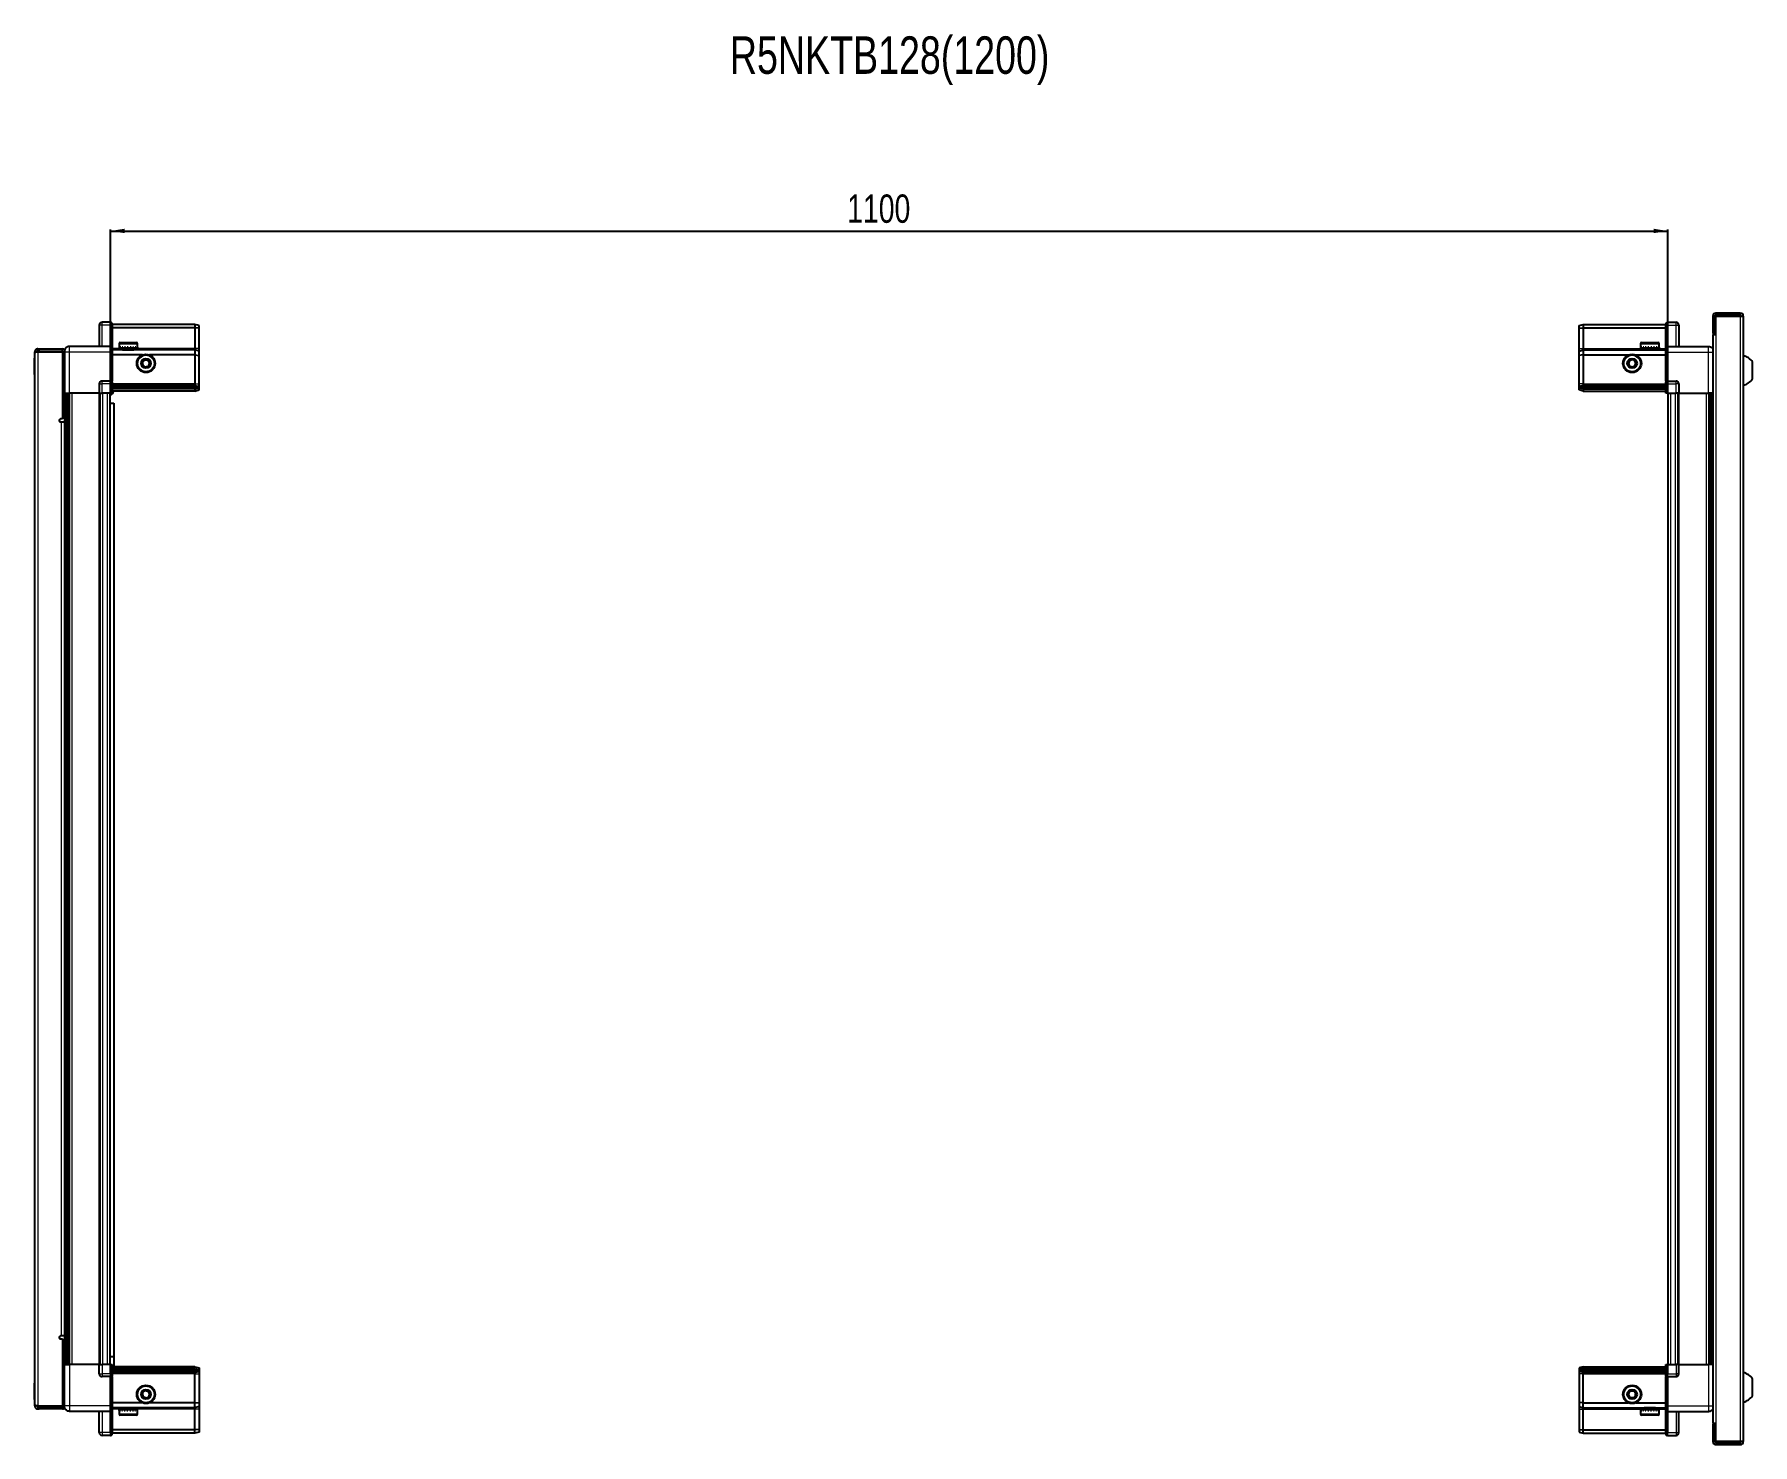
# Model space of a CAD drawing. Header units: millimetres. Extents: x 1319 to 5460, y -638 to 1773.
# Drawn here: x 2843 to 4057, y 777 to 1773 of the extents above; entities that cross this region are included whole.
import ezdxf

# ---------------------------------------------------------------- set-up
doc = ezdxf.new("R2010")
doc.units = ezdxf.units.MM
doc.layers.add('FORMAT', color=7, linetype='Continuous')
doc.styles.add('SLDTEXTSTYLE0', font='TXT', dxfattribs={"width": 0.75})
doc.dimstyles.new('SLDDIMSTYLE0', dxfattribs={"dimtxt": 20, "dimasz": 10, "dimexe": 0, "dimexo": 0.0625, "dimgap": 5, "dimtad": 2, "dimdec": 1, "dimrnd": 1e-09, "dimzin": 12, "dimdsep": 46, "dimtxsty": 'SLDTEXTSTYLE0', "dimsah": 1, "dimcen": 0.09, "dimadec": 0, "dimazin": 3, "dimtfac": 1, "dimtofl": 0, "dimtmove": 0, "dimatfit": 3, "dimfxl": 0, "dimfrac": 2, "dimtolj": 1, "dimtzin": 12, "dimarcsym": 0})

# ---------------------------------------------------------------- blocks, each defined once
blk = doc.blocks.new('_D_5')
at = {"layer": 'FORMAT'}
for p, q in [((2897, 1519.3), (2897, 1634.8)), ((2897, 1633.8), (3997, 1633.8)), ((3997, 1519.3), (3997, 1634.8))]:
    blk.add_line(p, q, dxfattribs=at)
for points in [[(2897, 1633.8), (2907, 1632.3), (2907, 1635.4)], [(3997, 1633.8), (3987, 1635.4), (3987, 1632.3)]]:
    blk.add_solid(points, dxfattribs=at)
at = {"layer": 'FORMAT', "insert": (3417.4, 1659.6), "char_height": 20, "attachment_point": 1, "style": 'SLDTEXTSTYLE0'}
blk.add_mtext('1100', dxfattribs=at)

msp = doc.modelspace()

# ---------------------------------------------------------------- linework, layer by layer
at = {"color": 7, "linetype": 'Continuous', "lineweight": 25}
for p, q in [((2889.13, 1567.32), (2889.13, 1552.32)), ((2897.13, 1569.32), (2891.13, 1569.32)), ((2897.13, 1569.32), (2897.46, 1569.32)), ((2897.13, 1569.32), (2897.13, 1567.32)), ((2897.13, 1552.52), (2897.13, 1567.32)), ((2897.13, 1552.52), (2897.13, 1567.32)), ((2898.33, 1568.82), (2897.46, 1569.32)), ((2898.33, 1567.32), (2898.33, 1568.82)), ((2956.63, 1567.82), (2898.33, 1567.82)), ((2898.33, 1567.32), (2898.33, 1552.52)), ((2956.63, 1567.82), (2956.63, 1565.32)), ((2959.63, 1567.02), (2956.63, 1567.82)), ((2959.63, 1565.17), (2959.63, 1567.02)), ((3934.33, 1567.02), (3937.33, 1567.82)), ((3934.33, 1565.17), (3934.33, 1567.02)), ((3937.33, 1567.82), (3937.33, 1565.32)), ((3937.33, 1567.82), (3995.63, 1567.82)), ((3996.49, 1569.32), (3995.63, 1568.82)), ((3996.49, 1569.32), (3995.63, 1568.82)), ((3995.63, 1568.82), (3995.63, 1567.32)), ((3995.63, 1552.52), (3995.63, 1567.32)), ((3996.83, 1569.32), (3996.49, 1569.32)), ((3996.83, 1569.32), (3996.49, 1569.32)), ((3996.83, 1567.32), (3996.83, 1569.32)), ((3996.83, 1569.32), (3996.83, 1569.32)), ((3996.83, 1569.32), (4002.83, 1569.32)), ((3996.83, 1567.32), (3996.83, 1552.52)), ((4004.83, 1567.32), (4004.83, 1552.32)), ((4028.83, 1573.72), (4028.83, 1561.32)), ((4030.33, 1573.72), (4030.33, 1561.32)), ((4030.83, 1560.82), (4030.83, 1573.72)), ((4030.83, 1573.72), (4048.23, 1573.72)), ((4048.23, 1575.82), (4030.93, 1575.82)), ((4048.23, 1574.32), (4030.93, 1574.32)), ((4048.23, 1574.32), (4048.23, 1575.82)), ((4048.23, 1573.72), (4050.33, 1573.72)), ((4050.33, 1573.72), (4050.33, 778.92)), ((2956.63, 1565.32), (2898.33, 1565.32)), ((2903.13, 1554.22), (2903.13, 1551.82)), ((2903.93, 1555.02), (2911.09, 1555.02)), ((2911.09, 1555.02), (2915.33, 1555.02)), ((2916.13, 1551.82), (2916.13, 1554.22)), ((2956.63, 1565.32), (2956.63, 1550.82)), ((2959.63, 1565.17), (2956.63, 1565.32)), ((2959.63, 1550.82), (2959.63, 1565.17)), ((3934.33, 1565.17), (3937.33, 1565.32)), ((3934.33, 1550.82), (3934.33, 1565.17)), ((3937.33, 1565.32), (3937.33, 1550.82)), ((3937.33, 1565.32), (3995.63, 1565.32)), ((3977.83, 1554.22), (3977.83, 1551.32)), ((3978.63, 1555.02), (3990.03, 1555.02)), ((3990.83, 1551.32), (3990.83, 1554.22)), ((4028.73, 1560.82), (4028.73, 791.82)), ((4028.73, 1560.82), (4030.83, 1560.82)), ((4028.83, 1561.32), (4030.33, 1561.32)), ((2843.63, 1543.96), (2843.33, 1543.96)), ((2843.33, 1532.39), (2843.33, 1543.96)), ((2845.13, 1548.47), (2843.63, 1548.47)), ((2843.63, 1547.97), (2843.63, 1548.47)), ((2843.63, 804.67), (2843.63, 1547.97)), ((2845.73, 1549.07), (2845.73, 1550.57)), ((2845.73, 1550.57), (2846.63, 1550.57)), ((2845.73, 1549.07), (2846.63, 1549.07)), ((2845.73, 1548.57), (2863.13, 1548.57)), ((2846.63, 1549.07), (2846.63, 1550.57)), ((2846.63, 1550.57), (2863.13, 1550.57)), ((2846.63, 1549.07), (2863.13, 1549.07)), ((2863.13, 1549.07), (2863.13, 1550.57)), ((2864.63, 1548.57), (2863.13, 1548.57)), ((2863.13, 1548.57), (2863.13, 1501.07)), ((2864.63, 1548.32), (2864.63, 1519.32)), ((2897.13, 1552.32), (2868.13, 1552.32)), ((2897.13, 1552.32), (2897.13, 1552.52)), ((2897.13, 1552.32), (2898.33, 1552.32)), ((2897.13, 1548.32), (2897.13, 1552.32)), ((2897.13, 1528.02), (2897.13, 1548.32)), ((2898.33, 1552.52), (2898.33, 1552.32)), ((2898.33, 1552.32), (2898.33, 1548.32)), ((2956.63, 1549.82), (2898.33, 1549.82)), ((2898.33, 1548.32), (2898.33, 1528.02)), ((2919.63, 1546.32), (2898.33, 1546.32)), ((2903.13, 1551.82), (2903.13, 1551.32)), ((2903.13, 1551.32), (2903.26, 1551.32)), ((2903.45, 1551.82), (2903.26, 1551.82)), ((2903.26, 1551.82), (2903.26, 1551.32)), ((2903.26, 1551.32), (2903.45, 1551.32)), ((2903.45, 1551.82), (2903.45, 1551.32)), ((2903.45, 1551.32), (2903.98, 1551.32)), ((2904.38, 1551.82), (2903.98, 1551.82)), ((2903.98, 1551.82), (2903.98, 1551.32)), ((2903.98, 1551.32), (2904.38, 1551.32)), ((2904.38, 1551.82), (2904.38, 1551.32)), ((2904.38, 1551.32), (2905.25, 1551.32)), ((2905.23, 1551.32), (2905.23, 1551.22)), ((2905.23, 1551.22), (2914.03, 1551.22)), ((2905.82, 1551.82), (2905.25, 1551.82)), ((2905.25, 1551.82), (2905.25, 1551.32)), ((2905.25, 1551.32), (2905.82, 1551.32)), ((2905.63, 1550.82), (2906.32, 1550.34)), ((2905.63, 1550.82), (2910.66, 1550.82)), ((2906.32, 1550.34), (2905.63, 1549.86)), ((2905.63, 1549.86), (2905.63, 1549.82)), ((2905.63, 1549.86), (2910.66, 1549.86)), ((2905.82, 1551.82), (2905.82, 1551.32)), ((2905.82, 1551.32), (2906.95, 1551.32)), ((2906.32, 1550.34), (2910.48, 1550.34)), ((2907.64, 1551.82), (2906.95, 1551.82)), ((2906.95, 1551.82), (2906.95, 1551.32)), ((2906.95, 1551.32), (2907.64, 1551.32)), ((2907.64, 1551.82), (2907.64, 1551.32)), ((2907.64, 1551.32), (2908.91, 1551.32)), ((2909.65, 1551.82), (2908.91, 1551.82)), ((2908.91, 1551.82), (2908.91, 1551.32)), ((2908.91, 1551.32), (2909.14, 1551.32)), ((2909.14, 1551.82), (2909.14, 1551.32)), ((2909.64, 1551.82), (2909.64, 1551.32)), ((2909.64, 1551.32), (2909.65, 1551.32)), ((2909.65, 1551.82), (2909.65, 1551.32)), ((2909.65, 1551.32), (2910.94, 1551.32)), ((2910.48, 1550.34), (2912.94, 1550.34)), ((2910.66, 1550.82), (2913.63, 1550.82)), ((2910.66, 1549.86), (2913.63, 1549.86)), ((2911.65, 1551.82), (2910.94, 1551.82)), ((2910.94, 1551.82), (2910.94, 1551.32)), ((2911, 1551.82), (2911, 1551.32)), ((2911, 1551.32), (2911.65, 1551.32)), ((2911.65, 1551.82), (2911.65, 1551.32)), ((2911.65, 1551.32), (2912.84, 1551.32)), ((2913.46, 1551.82), (2912.84, 1551.82)), ((2912.84, 1551.82), (2912.84, 1551.32)), ((2912.84, 1551.32), (2913.46, 1551.32)), ((2912.94, 1550.34), (2913.63, 1550.82)), ((2913.63, 1549.86), (2912.94, 1550.34)), ((2913.46, 1551.82), (2913.46, 1551.32)), ((2913.46, 1551.32), (2914.43, 1551.32)), ((2913.63, 1549.82), (2913.63, 1549.86)), ((2914.03, 1551.22), (2914.03, 1551.32)), ((2914.9, 1551.82), (2914.43, 1551.82)), ((2914.43, 1551.82), (2914.43, 1551.32)), ((2914.43, 1551.32), (2914.9, 1551.32)), ((2914.9, 1551.82), (2914.9, 1551.32)), ((2914.9, 1551.32), (2915.55, 1551.32)), ((2915.82, 1551.82), (2915.55, 1551.82)), ((2915.55, 1551.82), (2915.55, 1551.32)), ((2915.55, 1551.32), (2915.82, 1551.32)), ((2915.82, 1551.82), (2915.82, 1551.32)), ((2915.82, 1551.32), (2916.09, 1551.32)), ((2916.13, 1551.82), (2916.09, 1551.82)), ((2916.09, 1551.82), (2916.09, 1551.32)), ((2916.09, 1551.32), (2916.13, 1551.32)), ((2916.13, 1551.82), (2916.13, 1551.32)), ((2956.63, 1546.32), (2924.63, 1546.32)), ((2956.63, 1550.82), (2956.63, 1549.82)), ((2956.63, 1549.82), (2956.63, 1546.32)), ((2959.63, 1549.02), (2956.63, 1549.82)), ((2956.63, 1546.32), (2956.63, 1525.82)), ((2956.63, 1546.32), (2959.63, 1545.99)), ((2959.63, 1549.02), (2959.63, 1550.82)), ((2959.63, 1545.99), (2959.63, 1549.02)), ((2959.63, 1525.82), (2959.63, 1545.99)), ((3934.33, 1549.02), (3934.33, 1550.82)), ((3934.33, 1549.02), (3937.33, 1549.82)), ((3934.33, 1545.99), (3934.33, 1549.02)), ((3937.33, 1546.32), (3934.33, 1545.99)), ((3934.33, 1525.82), (3934.33, 1545.99)), ((3937.33, 1550.82), (3937.33, 1549.82)), ((3937.33, 1549.82), (3937.33, 1546.32)), ((3937.33, 1549.82), (3995.63, 1549.82)), ((3937.33, 1546.32), (3937.33, 1525.82)), ((3937.33, 1546.32), (3969.33, 1546.32)), ((3974.33, 1546.32), (3995.63, 1546.32)), ((3977.83, 1551.32), (3977.86, 1551.32)), ((3977.98, 1551.82), (3977.86, 1551.82)), ((3977.86, 1551.82), (3977.86, 1551.32)), ((3977.86, 1551.32), (3977.98, 1551.32)), ((3977.98, 1551.82), (3977.98, 1551.32)), ((3977.98, 1551.32), (3978.39, 1551.32)), ((3978.73, 1551.82), (3978.39, 1551.82)), ((3978.39, 1551.82), (3978.39, 1551.32)), ((3978.39, 1551.32), (3978.73, 1551.32)), ((3978.73, 1551.82), (3978.73, 1551.32)), ((3978.73, 1551.32), (3979.51, 1551.32)), ((3980.03, 1551.82), (3979.51, 1551.82)), ((3979.51, 1551.82), (3979.51, 1551.32)), ((3979.51, 1551.32), (3980.03, 1551.32)), ((3979.93, 1551.32), (3979.93, 1551.22)), ((3979.93, 1551.22), (3988.73, 1551.22)), ((3980.03, 1551.82), (3980.03, 1551.32)), ((3980.03, 1551.32), (3981.09, 1551.32)), ((3980.33, 1550.82), (3981.02, 1550.34)), ((3980.33, 1550.82), (3988.33, 1550.82)), ((3981.02, 1550.34), (3980.33, 1549.86)), ((3980.33, 1549.86), (3980.33, 1549.82)), ((3980.33, 1549.86), (3988.33, 1549.86)), ((3981.02, 1550.34), (3987.64, 1550.34)), ((3981.75, 1551.82), (3981.09, 1551.82)), ((3981.09, 1551.82), (3981.09, 1551.32)), ((3981.09, 1551.32), (3981.75, 1551.32)), ((3981.75, 1551.82), (3981.75, 1551.32)), ((3981.75, 1551.32), (3982.99, 1551.32)), ((3983.72, 1551.82), (3982.99, 1551.82)), ((3982.99, 1551.82), (3982.99, 1551.32)), ((3982.99, 1551.32), (3983.42, 1551.32)), ((3983.42, 1551.82), (3983.42, 1551.32)), ((3983.72, 1551.82), (3983.72, 1551.32)), ((3983.72, 1551.32), (3985.02, 1551.32)), ((3985.75, 1551.82), (3985.02, 1551.82)), ((3985.02, 1551.82), (3985.02, 1551.32)), ((3985.29, 1551.82), (3985.29, 1551.32)), ((3985.29, 1551.32), (3985.75, 1551.32)), ((3985.75, 1551.82), (3985.75, 1551.32)), ((3985.75, 1551.32), (3986.98, 1551.32)), ((3987.64, 1551.82), (3986.98, 1551.82)), ((3986.98, 1551.82), (3986.98, 1551.32)), ((3986.98, 1551.32), (3987.64, 1551.32)), ((3987.64, 1551.82), (3987.64, 1551.32)), ((3987.64, 1551.32), (3988.69, 1551.32)), ((3987.64, 1550.34), (3988.33, 1550.82)), ((3988.33, 1549.86), (3987.64, 1550.34)), ((3988.33, 1549.82), (3988.33, 1549.86)), ((3989.21, 1551.82), (3988.69, 1551.82)), ((3988.69, 1551.82), (3988.69, 1551.32)), ((3988.69, 1551.32), (3989.21, 1551.32)), ((3988.73, 1551.22), (3988.73, 1551.32)), ((3989.21, 1551.82), (3989.21, 1551.32)), ((3989.21, 1551.32), (3989.96, 1551.32)), ((3990.29, 1551.82), (3989.96, 1551.82)), ((3989.96, 1551.82), (3989.96, 1551.32)), ((3989.96, 1551.32), (3990.29, 1551.32)), ((3990.29, 1551.82), (3990.29, 1551.32)), ((3990.29, 1551.32), (3990.69, 1551.32)), ((3990.8, 1551.82), (3990.69, 1551.82)), ((3990.69, 1551.82), (3990.69, 1551.32)), ((3990.69, 1551.32), (3990.8, 1551.32)), ((3990.8, 1551.82), (3990.8, 1551.32)), ((3990.8, 1551.32), (3990.83, 1551.32)), ((3995.63, 1552.32), (3995.63, 1552.52)), ((3996.83, 1552.32), (3995.63, 1552.32)), ((3995.63, 1548.32), (3995.63, 1552.32)), ((3995.63, 1528.02), (3995.63, 1548.32)), ((3996.83, 1552.52), (3996.83, 1552.32)), ((3996.83, 1552.32), (3996.83, 1548.32)), ((3996.83, 1552.32), (4025.83, 1552.32)), ((3996.83, 1548.32), (3996.83, 1528.02)), ((4056.93, 1529.32), (4056.93, 1541.32)), ((2843.33, 1532.39), (2843.63, 1532.39)), ((2863.13, 1522.07), (2864.63, 1522.07)), ((2864.63, 1519.32), (2863.13, 1519.32)), ((2865.28, 833.32), (2865.28, 1519.32)), ((2867.07, 1519.32), (2867.07, 833.32)), ((2867.1, 1519.32), (2867.1, 833.32)), ((2889.13, 1519.32), (2868.13, 1519.32)), ((2889.13, 1525.82), (2889.13, 1519.32)), ((2889.13, 1519.32), (2891.13, 1519.32)), ((2889.78, 833.32), (2889.78, 1519.32)), ((2897.13, 1527.82), (2891.13, 1527.82)), ((2897.13, 1519.32), (2891.13, 1519.32)), ((2896.98, 833.32), (2896.98, 1519.32)), ((2897.13, 1527.82), (2897.13, 1528.02)), ((2897.13, 1527.82), (2897.13, 1525.82)), ((2897.13, 1527.82), (2898.33, 1527.82)), ((2897.13, 1519.32), (2897.13, 1525.82)), ((2897.13, 1519.32), (2897.13, 1525.82)), ((2897.13, 1519.32), (2897.46, 1519.32)), ((2897.13, 1519.32), (2897.13, 1519.32)), ((2897.46, 1519.32), (2897.46, 1525.82)), ((2898.33, 1519.32), (2897.46, 1519.32)), ((2897.46, 1519.32), (2897.46, 1519.32)), ((2898.33, 1528.02), (2898.33, 1527.82)), ((2898.33, 1527.15), (2898.33, 1527.82)), ((2898.33, 1527.15), (2898.33, 1519.32)), ((2956.63, 1524.82), (2898.33, 1524.82)), ((2956.63, 1523.82), (2898.33, 1523.82)), ((2956.63, 1522.32), (2898.33, 1522.32)), ((2956.63, 1520.82), (2898.33, 1520.82)), ((2956.63, 1525.82), (2956.63, 1524.82)), ((2956.63, 1524.82), (2956.63, 1523.82)), ((2956.63, 1524.82), (2959.63, 1524.02)), ((2956.63, 1523.82), (2956.63, 1522.32)), ((2956.63, 1523.82), (2959.63, 1523.28)), ((2956.63, 1522.32), (2959.63, 1522.78)), ((2956.63, 1522.32), (2956.63, 1520.82)), ((2956.63, 1520.82), (2959.63, 1521.63)), ((2959.63, 1524.02), (2959.63, 1525.82)), ((2959.63, 1523.28), (2959.63, 1524.02)), ((2959.63, 1522.78), (2959.63, 1523.28)), ((2959.63, 1521.63), (2959.63, 1522.78)), ((3934.33, 1524.02), (3934.33, 1525.82)), ((3937.33, 1524.82), (3934.33, 1524.02)), ((3934.33, 1523.28), (3934.33, 1524.02)), ((3937.33, 1523.82), (3934.33, 1523.28)), ((3934.33, 1522.78), (3934.33, 1523.28)), ((3937.33, 1522.32), (3934.33, 1522.78)), ((3934.33, 1521.63), (3934.33, 1522.78)), ((3937.33, 1520.82), (3934.33, 1521.63)), ((3937.33, 1525.82), (3937.33, 1524.82)), ((3937.33, 1524.82), (3937.33, 1523.82)), ((3937.33, 1524.82), (3995.63, 1524.82)), ((3937.33, 1523.82), (3937.33, 1522.32)), ((3937.33, 1523.82), (3995.63, 1523.82)), ((3937.33, 1522.32), (3995.63, 1522.32)), ((3937.33, 1522.32), (3937.33, 1520.82)), ((3937.33, 1520.82), (3995.63, 1520.82)), ((3995.63, 1527.82), (3995.63, 1528.02)), ((3996.83, 1527.82), (3995.63, 1527.82)), ((3995.63, 1527.82), (3995.63, 1527.15)), ((3995.63, 1519.32), (3995.63, 1527.15)), ((3996.49, 1519.32), (3995.63, 1519.32)), ((3996.49, 1525.82), (3996.49, 1519.32)), ((3996.83, 1519.32), (3996.49, 1519.32)), ((3996.83, 1528.02), (3996.83, 1527.82)), ((3996.83, 1525.82), (3996.83, 1527.82)), ((3996.83, 1527.82), (4002.83, 1527.82)), ((3996.83, 1525.82), (3996.83, 1527.82)), ((3996.83, 1525.82), (3996.83, 1519.32)), ((3996.83, 1519.32), (4002.83, 1519.32)), ((3996.98, 1519.32), (3996.98, 833.32)), ((4004.83, 1519.32), (4002.83, 1519.32)), ((4004.18, 1519.32), (4004.18, 833.32)), ((4004.83, 1525.82), (4004.83, 1519.32)), ((4004.83, 1519.32), (4025.83, 1519.32)), ((4026.85, 833.32), (4026.85, 1519.32)), ((4026.88, 833.32), (4026.88, 1519.32)), ((4028.68, 1519.32), (4028.68, 833.32)), ((2896.98, 1512.32), (2899.48, 1512.32)), ((2899.48, 1512.32), (2899.48, 838.82)), ((2863.13, 1501.07), (2861.78, 1501.07)), ((2861.78, 1499.07), (2862.53, 1499.07)), ((2862.53, 1499.07), (2864.63, 1499.07)), ((2864.63, 1499.07), (2864.63, 853.57)), ((2862.53, 853.57), (2861.78, 853.57)), ((2861.78, 851.57), (2863.13, 851.57)), ((2864.63, 853.57), (2862.53, 853.57)), ((2863.13, 851.57), (2863.13, 804.07)), ((2899.48, 838.82), (2896.98, 838.82)), ((2899.48, 838.82), (2899.48, 831.82)), ((2864.63, 833.32), (2863.13, 833.32)), ((2864.63, 830.57), (2863.13, 830.57)), ((2864.63, 804.32), (2864.63, 833.32)), ((2889.13, 833.32), (2868.13, 833.32)), ((2889.13, 826.82), (2889.13, 833.32)), ((2889.13, 833.32), (2891.13, 833.32)), ((2897.13, 833.32), (2891.13, 833.32)), ((2897.13, 826.82), (2897.13, 833.32)), ((2897.13, 833.32), (2897.46, 833.32)), ((2897.13, 826.82), (2897.13, 824.82)), ((2897.13, 826.82), (2897.13, 824.82)), ((2897.46, 826.82), (2897.46, 833.32)), ((2897.46, 833.32), (2898.33, 833.32)), ((2898.33, 833.32), (2898.33, 825.5)), ((2956.63, 831.82), (2898.33, 831.82)), ((2956.63, 830.32), (2898.33, 830.32)), ((2956.63, 828.82), (2898.33, 828.82)), ((2956.63, 827.82), (2898.33, 827.82)), ((2898.33, 824.82), (2898.33, 825.5)), ((2956.63, 830.32), (2956.63, 831.82)), ((2956.63, 831.82), (2959.63, 831.02)), ((2956.63, 828.82), (2956.63, 830.32)), ((2956.63, 830.32), (2959.63, 829.87)), ((2956.63, 828.82), (2959.63, 829.37)), ((2956.63, 827.82), (2956.63, 828.82)), ((2956.63, 827.82), (2959.63, 828.63)), ((2956.63, 826.82), (2956.63, 827.82)), ((2956.63, 806.32), (2956.63, 826.82)), ((2959.63, 831.02), (2959.63, 829.87)), ((2959.63, 829.87), (2959.63, 829.37)), ((2959.63, 829.37), (2959.63, 828.63)), ((2959.63, 828.63), (2959.63, 826.82)), ((2959.63, 826.82), (2959.63, 806.66)), ((3937.33, 831.82), (3934.33, 831.02)), ((3934.33, 831.02), (3934.33, 829.87)), ((3937.33, 830.32), (3934.33, 829.87)), ((3934.33, 829.87), (3934.33, 829.37)), ((3937.33, 828.82), (3934.33, 829.37)), ((3934.33, 829.37), (3934.33, 828.63)), ((3937.33, 827.82), (3934.33, 828.63)), ((3934.33, 828.63), (3934.33, 826.82)), ((3934.33, 826.82), (3934.33, 806.66)), ((3937.33, 830.32), (3937.33, 831.82)), ((3937.33, 831.82), (3995.63, 831.82)), ((3937.33, 828.82), (3937.33, 830.32)), ((3937.33, 830.32), (3995.63, 830.32)), ((3937.33, 828.82), (3995.63, 828.82)), ((3937.33, 827.82), (3937.33, 828.82)), ((3937.33, 827.82), (3995.63, 827.82)), ((3937.33, 826.82), (3937.33, 827.82)), ((3937.33, 806.32), (3937.33, 826.82)), ((3995.63, 825.5), (3995.63, 833.32)), ((3995.63, 833.32), (3996.49, 833.32)), ((3995.63, 825.5), (3995.63, 824.82)), ((3996.49, 833.32), (3996.49, 833.32)), ((3996.49, 833.32), (3996.49, 826.82)), ((3996.83, 833.32), (3996.49, 833.32)), ((3996.83, 833.32), (3996.83, 826.82)), ((3996.83, 833.32), (3996.83, 833.32)), ((3996.83, 833.32), (4002.83, 833.32)), ((3996.83, 833.32), (3996.83, 826.82)), ((3996.83, 824.82), (3996.83, 826.82)), ((4004.83, 833.32), (4002.83, 833.32)), ((4004.83, 826.82), (4004.83, 833.32)), ((4004.83, 833.32), (4025.83, 833.32)), ((2843.63, 820.26), (2843.33, 820.26)), ((2843.33, 810.58), (2843.33, 820.26)), ((2897.13, 824.82), (2891.13, 824.82)), ((2897.13, 824.82), (2898.33, 824.82)), ((2897.13, 824.62), (2897.13, 824.82)), ((2897.13, 804.32), (2897.13, 824.62)), ((2898.33, 824.82), (2898.33, 824.62)), ((2898.33, 824.62), (2898.33, 804.32)), ((3996.83, 824.82), (3995.63, 824.82)), ((3995.63, 824.62), (3995.63, 824.82)), ((3995.63, 804.32), (3995.63, 824.62)), ((3996.83, 824.82), (3996.83, 824.62)), ((3996.83, 824.82), (4002.83, 824.82)), ((3996.83, 824.62), (3996.83, 804.32)), ((4056.93, 811.32), (4056.93, 823.32)), ((2843.33, 808.69), (2843.33, 810.58)), ((2843.33, 808.69), (2843.63, 808.69)), ((2843.63, 804.17), (2843.63, 804.67)), ((2845.13, 804.17), (2843.63, 804.17)), ((2863.13, 804.07), (2845.73, 804.07)), ((2845.73, 803.57), (2845.73, 802.07)), ((2845.73, 803.57), (2846.63, 803.57)), ((2845.73, 802.07), (2846.63, 802.07)), ((2863.13, 803.57), (2846.63, 803.57)), ((2846.63, 803.57), (2846.63, 802.07)), ((2863.13, 802.07), (2846.63, 802.07)), ((2863.13, 804.07), (2864.63, 804.07)), ((2863.13, 803.57), (2863.13, 802.07)), ((2897.13, 800.32), (2897.13, 804.32)), ((2919.63, 806.32), (2898.33, 806.32)), ((2898.33, 804.32), (2898.33, 800.32)), ((2956.63, 802.82), (2898.33, 802.82)), ((2903.13, 801.32), (2903.13, 798.42)), ((2903.22, 801.32), (2903.13, 801.32)), ((2903.22, 800.82), (2903.22, 801.32)), ((2903.39, 801.32), (2903.22, 801.32)), ((2903.39, 800.82), (2903.39, 801.32)), ((2903.88, 801.32), (2903.39, 801.32)), ((2903.88, 800.82), (2903.88, 801.32)), ((2904.26, 801.32), (2903.88, 801.32)), ((2904.26, 800.82), (2904.26, 801.32)), ((2905.1, 801.32), (2904.26, 801.32)), ((2905.1, 800.82), (2905.1, 801.32)), ((2905.66, 801.32), (2905.1, 801.32)), ((2905.23, 801.42), (2905.23, 801.32)), ((2910.62, 801.42), (2905.23, 801.42)), ((2905.63, 802.82), (2905.63, 802.79)), ((2905.63, 802.79), (2906.32, 802.31)), ((2905.73, 802.79), (2905.63, 802.79)), ((2906.32, 802.31), (2905.63, 801.82)), ((2905.73, 801.82), (2905.63, 801.82)), ((2905.66, 800.82), (2905.66, 801.32)), ((2906.76, 801.32), (2905.66, 801.32)), ((2913.63, 802.79), (2905.73, 802.79)), ((2913.63, 801.82), (2905.73, 801.82)), ((2906.4, 802.31), (2906.32, 802.31)), ((2912.94, 802.31), (2906.4, 802.31)), ((2906.76, 800.82), (2906.76, 801.32)), ((2907.44, 801.32), (2906.76, 801.32)), ((2907.44, 800.82), (2907.44, 801.32)), ((2908.71, 801.32), (2907.44, 801.32)), ((2908.71, 800.82), (2908.71, 801.32)), ((2909, 801.32), (2908.71, 801.32)), ((2909, 800.82), (2909, 801.32)), ((2909.44, 800.82), (2909.44, 801.32)), ((2910.74, 801.32), (2909.44, 801.32)), ((2914.03, 801.42), (2910.62, 801.42)), ((2910.74, 800.82), (2910.74, 801.32)), ((2910.87, 800.82), (2910.87, 801.32)), ((2911.46, 801.32), (2910.87, 801.32)), ((2911.46, 800.82), (2911.46, 801.32)), ((2912.66, 801.32), (2911.46, 801.32)), ((2912.66, 800.82), (2912.66, 801.32)), ((2913.3, 801.32), (2912.66, 801.32)), ((2912.94, 802.31), (2913.63, 802.79)), ((2913.63, 801.82), (2912.94, 802.31)), ((2913.3, 800.82), (2913.3, 801.32)), ((2914.29, 801.32), (2913.3, 801.32)), ((2913.63, 802.79), (2913.63, 802.82)), ((2914.03, 801.32), (2914.03, 801.42)), ((2914.29, 800.82), (2914.29, 801.32)), ((2914.77, 801.32), (2914.29, 801.32)), ((2914.77, 800.82), (2914.77, 801.32)), ((2915.46, 801.32), (2914.77, 801.32)), ((2915.46, 800.82), (2915.46, 801.32)), ((2915.75, 801.32), (2915.46, 801.32)), ((2915.75, 800.82), (2915.75, 801.32)), ((2916.06, 801.32), (2915.75, 801.32)), ((2916.06, 800.82), (2916.06, 801.32)), ((2916.12, 801.32), (2916.06, 801.32)), ((2916.12, 800.82), (2916.12, 801.32)), ((2916.13, 801.32), (2916.12, 801.32)), ((2916.13, 798.42), (2916.13, 801.32)), ((2956.63, 806.32), (2924.63, 806.32)), ((2956.63, 806.32), (2959.63, 806.66)), ((2956.63, 802.82), (2956.63, 806.32)), ((2959.63, 803.63), (2956.63, 802.82)), ((2956.63, 801.82), (2956.63, 802.82)), ((2956.63, 787.32), (2956.63, 801.82)), ((2959.63, 806.66), (2959.63, 803.63)), ((2959.63, 803.63), (2959.63, 801.82)), ((2959.63, 801.82), (2959.63, 787.48)), ((3937.33, 806.32), (3934.33, 806.66)), ((3934.33, 806.66), (3934.33, 803.63)), ((3934.33, 803.63), (3937.33, 802.82)), ((3934.33, 803.63), (3934.33, 801.82)), ((3934.33, 801.82), (3934.33, 787.48)), ((3937.33, 806.32), (3969.33, 806.32)), ((3937.33, 802.82), (3937.33, 806.32)), ((3937.33, 802.82), (3995.63, 802.82)), ((3937.33, 801.82), (3937.33, 802.82)), ((3937.33, 787.32), (3937.33, 801.82)), ((3974.33, 806.32), (3995.63, 806.32)), ((3977.83, 801.32), (3977.83, 798.42)), ((3977.85, 801.32), (3977.83, 801.32)), ((3977.85, 800.82), (3977.85, 801.32)), ((3977.94, 801.32), (3977.85, 801.32)), ((3977.94, 800.82), (3977.94, 801.32)), ((3978.32, 801.32), (3977.94, 801.32)), ((3978.32, 800.82), (3978.32, 801.32)), ((3978.63, 801.32), (3978.32, 801.32)), ((3978.63, 800.82), (3978.63, 801.32)), ((3979.37, 801.32), (3978.63, 801.32)), ((3979.37, 800.82), (3979.37, 801.32)), ((3979.88, 801.32), (3979.37, 801.32)), ((3979.88, 800.82), (3979.88, 801.32)), ((3980.92, 801.32), (3979.88, 801.32)), ((3979.93, 801.42), (3979.93, 801.32)), ((3988.73, 801.42), (3979.93, 801.42)), ((3980.33, 802.82), (3980.33, 802.79)), ((3980.33, 802.79), (3981.02, 802.31)), ((3988.33, 802.79), (3980.33, 802.79)), ((3981.02, 802.31), (3980.33, 801.82)), ((3988.33, 801.82), (3980.33, 801.82)), ((3980.92, 800.82), (3980.92, 801.32)), ((3981.57, 801.32), (3980.92, 801.32)), ((3987.64, 802.31), (3981.02, 802.31)), ((3981.57, 800.82), (3981.57, 801.32)), ((3982.79, 801.32), (3981.57, 801.32)), ((3982.79, 800.82), (3982.79, 801.32)), ((3983.29, 801.32), (3982.79, 801.32)), ((3983.29, 800.82), (3983.29, 801.32)), ((3983.52, 800.82), (3983.52, 801.32)), ((3984.82, 801.32), (3983.52, 801.32)), ((3984.82, 800.82), (3984.82, 801.32)), ((3985.16, 800.82), (3985.16, 801.32)), ((3985.55, 801.32), (3985.16, 801.32)), ((3985.55, 800.82), (3985.55, 801.32)), ((3986.8, 801.32), (3985.55, 801.32)), ((3986.8, 800.82), (3986.8, 801.32)), ((3987.46, 801.32), (3986.8, 801.32)), ((3987.46, 800.82), (3987.46, 801.32)), ((3988.54, 801.32), (3987.46, 801.32)), ((3987.64, 802.31), (3988.33, 802.79)), ((3988.33, 801.82), (3987.64, 802.31)), ((3988.33, 802.79), (3988.33, 802.82)), ((3988.54, 800.82), (3988.54, 801.32)), ((3989.07, 801.32), (3988.54, 801.32)), ((3988.73, 801.32), (3988.73, 801.42)), ((3989.07, 800.82), (3989.07, 801.32)), ((3989.86, 801.32), (3989.07, 801.32)), ((3989.86, 800.82), (3989.86, 801.32)), ((3990.21, 801.32), (3989.86, 801.32)), ((3990.21, 800.82), (3990.21, 801.32)), ((3990.64, 801.32), (3990.21, 801.32)), ((3990.64, 800.82), (3990.64, 801.32)), ((3990.78, 801.32), (3990.64, 801.32)), ((3990.78, 800.82), (3990.78, 801.32)), ((3990.83, 801.32), (3990.78, 801.32)), ((3990.83, 798.42), (3990.83, 801.32)), ((3995.63, 800.32), (3995.63, 804.32)), ((3996.83, 804.32), (3996.83, 800.32)), ((2897.13, 800.32), (2868.13, 800.32)), ((2889.13, 785.32), (2889.13, 800.32)), ((2897.13, 800.32), (2898.33, 800.32)), ((2897.13, 800.12), (2897.13, 800.32)), ((2897.13, 785.32), (2897.13, 800.12)), ((2898.33, 800.32), (2898.33, 800.12)), ((2898.33, 800.12), (2898.33, 785.32)), ((2903.22, 800.82), (2903.39, 800.82)), ((2903.88, 800.82), (2904.26, 800.82)), ((2904.08, 797.62), (2903.93, 797.62)), ((2915.33, 797.62), (2904.08, 797.62)), ((2905.1, 800.82), (2905.66, 800.82)), ((2906.76, 800.82), (2907.44, 800.82)), ((2908.71, 800.82), (2909.44, 800.82)), ((2910.74, 800.82), (2911.46, 800.82)), ((2912.66, 800.82), (2913.3, 800.82)), ((2914.29, 800.82), (2914.77, 800.82)), ((2915.46, 800.82), (2915.75, 800.82)), ((2916.06, 800.82), (2916.12, 800.82)), ((3977.85, 800.82), (3977.94, 800.82)), ((3978.32, 800.82), (3978.63, 800.82)), ((3990.03, 797.62), (3978.63, 797.62)), ((3979.37, 800.82), (3979.88, 800.82)), ((3980.92, 800.82), (3981.57, 800.82)), ((3982.79, 800.82), (3983.52, 800.82)), ((3984.82, 800.82), (3985.55, 800.82)), ((3986.8, 800.82), (3987.46, 800.82)), ((3988.54, 800.82), (3989.07, 800.82)), ((3989.86, 800.82), (3990.21, 800.82)), ((3990.64, 800.82), (3990.78, 800.82)), ((3996.83, 800.32), (3995.63, 800.32)), ((3995.63, 800.12), (3995.63, 800.32)), ((3995.63, 785.32), (3995.63, 800.12)), ((3996.83, 800.32), (3996.83, 800.12)), ((3996.83, 800.32), (4025.83, 800.32)), ((3996.83, 800.12), (3996.83, 785.32)), ((3996.83, 800.12), (3996.83, 785.32)), ((4004.83, 785.32), (4004.83, 800.32)), ((4030.83, 791.82), (4028.73, 791.82)), ((4028.83, 791.32), (4030.33, 791.32)), ((4028.83, 791.32), (4028.83, 778.92)), ((4030.33, 791.32), (4030.33, 778.92)), ((4030.83, 778.92), (4030.83, 791.82)), ((2897.13, 783.32), (2891.13, 783.32)), ((2897.13, 785.32), (2897.13, 783.32)), ((2897.13, 783.32), (2897.46, 783.32)), ((2897.13, 783.32), (2897.46, 783.32)), ((2897.13, 783.32), (2897.13, 783.32)), ((2897.46, 783.32), (2898.33, 783.82)), ((2897.46, 783.32), (2898.33, 783.82)), ((2956.63, 787.32), (2898.33, 787.32)), ((2898.33, 783.82), (2898.33, 785.32)), ((2956.63, 784.82), (2898.33, 784.82)), ((2959.63, 787.48), (2956.63, 787.32)), ((2956.63, 784.82), (2956.63, 787.32)), ((2959.63, 785.63), (2956.63, 784.82)), ((2959.63, 787.48), (2959.63, 785.63)), ((3934.33, 787.48), (3937.33, 787.32)), ((3934.33, 787.48), (3934.33, 785.63)), ((3934.33, 785.63), (3937.33, 784.82)), ((3937.33, 787.32), (3995.63, 787.32)), ((3937.33, 784.82), (3937.33, 787.32)), ((3937.33, 784.82), (3995.63, 784.82)), ((3995.63, 785.32), (3995.63, 783.82)), ((3995.63, 783.82), (3996.49, 783.32)), ((3996.83, 783.32), (3996.49, 783.32)), ((3996.83, 783.32), (3996.83, 785.32)), ((3996.83, 783.32), (4002.83, 783.32)), ((4048.23, 778.92), (4030.83, 778.92)), ((4030.93, 778.32), (4048.23, 778.32)), ((4030.93, 776.82), (4048.23, 776.82)), ((4050.33, 778.92), (4048.23, 778.92)), ((4048.23, 778.32), (4048.23, 776.82))]:
    msp.add_line(p, q, dxfattribs=at)
at = {"color": 8, "linetype": 'Continuous', "lineweight": 18}
for p, q in [((2891.13, 1567.32), (2889.13, 1567.32)), ((2891.13, 1567.32), (2891.13, 1569.32)), ((2891.13, 1552.32), (2891.13, 1567.32)), ((2897.13, 1567.32), (2891.13, 1567.32)), ((2897.13, 1567.32), (2898.33, 1567.32)), ((3996.83, 1567.32), (3995.63, 1567.32)), ((3996.83, 1567.32), (4002.83, 1567.32)), ((4002.83, 1567.32), (4002.83, 1569.32)), ((4002.83, 1552.32), (4002.83, 1567.32)), ((4002.83, 1567.32), (4004.83, 1567.32)), ((4030.33, 1573.72), (4028.83, 1573.72)), ((4030.93, 1574.32), (4030.93, 1575.82)), ((4048.23, 1573.72), (4048.23, 778.92)), ((2903.13, 1554.22), (2911.3, 1554.22)), ((2911.3, 1554.22), (2916.13, 1554.22)), ((3977.83, 1554.22), (3990.83, 1554.22)), ((4030.83, 1560.82), (4030.83, 791.82)), ((2845.73, 1548.57), (2845.73, 804.07)), ((2868.13, 1519.32), (2868.13, 1548.32)), ((2897.13, 1548.32), (2868.13, 1548.32)), ((2897.13, 1552.52), (2898.33, 1552.52)), ((2897.13, 1548.32), (2898.33, 1548.32)), ((2905.63, 1550.82), (2898.33, 1550.82)), ((2956.63, 1550.82), (2913.63, 1550.82)), ((2959.63, 1550.82), (2956.63, 1550.82)), ((3934.33, 1550.82), (3937.33, 1550.82)), ((3937.33, 1550.82), (3980.33, 1550.82)), ((3988.33, 1550.82), (3995.63, 1550.82)), ((3995.63, 1552.52), (3996.83, 1552.52)), ((3996.83, 1548.32), (3995.63, 1548.32)), ((3996.83, 1548.32), (4025.83, 1548.32)), ((4025.83, 1519.32), (4025.83, 1548.32)), ((2864.63, 1499.07), (2864.63, 1519.32)), ((2865.86, 1519.32), (2865.86, 833.32)), ((2868.31, 833.32), (2868.31, 1519.32)), ((2869.72, 1519.32), (2869.72, 833.32)), ((2889.13, 1525.82), (2891.13, 1525.82)), ((2889.13, 833.32), (2889.13, 1519.32)), ((2891.13, 1525.82), (2891.13, 1527.82)), ((2891.13, 1519.32), (2891.13, 1525.82)), ((2897.13, 1525.82), (2891.13, 1525.82)), ((2891.78, 833.32), (2891.78, 1519.32)), ((2894.98, 833.32), (2894.98, 1519.32)), ((2897.13, 1528.02), (2898.33, 1528.02)), ((2897.13, 1525.82), (2897.46, 1525.82)), ((2897.13, 1519.32), (2897.46, 1519.32)), ((2956.63, 1525.82), (2898.33, 1525.82)), ((2956.63, 1525.82), (2959.63, 1525.82)), ((3937.33, 1525.82), (3934.33, 1525.82)), ((3937.33, 1525.82), (3995.63, 1525.82)), ((3995.63, 1528.02), (3996.83, 1528.02)), ((3996.83, 1525.82), (3996.49, 1525.82)), ((3996.83, 1525.82), (4002.83, 1525.82)), ((3998.98, 1519.32), (3998.98, 833.32)), ((4002.18, 1519.32), (4002.18, 833.32)), ((4002.83, 1525.82), (4002.83, 1527.82)), ((4004.83, 1525.82), (4002.83, 1525.82)), ((4002.83, 1519.32), (4002.83, 1525.82)), ((4004.83, 1519.32), (4004.83, 833.32)), ((4024.23, 833.32), (4024.23, 1519.32)), ((4025.64, 1519.32), (4025.64, 833.32)), ((4028.09, 833.32), (4028.09, 1519.32)), ((2862.53, 853.57), (2862.53, 1499.07)), ((2864.63, 833.32), (2864.63, 853.57)), ((2868.13, 833.32), (2868.13, 804.32)), ((2889.13, 826.82), (2891.13, 826.82)), ((2891.13, 833.32), (2891.13, 826.82)), ((2891.13, 826.82), (2891.13, 824.82)), ((2897.13, 826.82), (2891.13, 826.82)), ((2897.13, 826.82), (2897.46, 826.82)), ((2956.63, 826.82), (2898.33, 826.82)), ((2956.63, 826.82), (2959.63, 826.82)), ((3937.33, 826.82), (3934.33, 826.82)), ((3937.33, 826.82), (3995.63, 826.82)), ((3996.83, 833.32), (3996.49, 833.32)), ((3996.83, 826.82), (3996.49, 826.82)), ((3996.83, 826.82), (4002.83, 826.82)), ((4002.83, 833.32), (4002.83, 826.82)), ((4004.83, 826.82), (4002.83, 826.82)), ((4002.83, 826.82), (4002.83, 824.82)), ((4025.83, 833.32), (4025.83, 804.32)), ((2898.33, 824.62), (2897.13, 824.62)), ((3996.83, 824.62), (3995.63, 824.62)), ((2897.13, 804.32), (2868.13, 804.32)), ((2897.13, 804.32), (2898.33, 804.32)), ((2905.63, 801.82), (2898.33, 801.82)), ((2956.63, 801.82), (2913.63, 801.82)), ((2959.63, 801.82), (2956.63, 801.82)), ((3934.33, 801.82), (3937.33, 801.82)), ((3937.33, 801.82), (3980.33, 801.82)), ((3988.33, 801.82), (3995.63, 801.82)), ((3996.83, 804.32), (3995.63, 804.32)), ((3996.83, 804.32), (4025.83, 804.32)), ((2891.13, 800.32), (2891.13, 785.32)), ((2898.33, 800.12), (2897.13, 800.12)), ((2903.3, 798.42), (2903.13, 798.42)), ((2916.13, 798.42), (2903.3, 798.42)), ((3990.83, 798.42), (3977.83, 798.42)), ((3996.83, 800.12), (3995.63, 800.12)), ((4002.83, 800.32), (4002.83, 785.32)), ((2891.13, 785.32), (2889.13, 785.32)), ((2897.13, 785.32), (2891.13, 785.32)), ((2891.13, 785.32), (2891.13, 783.32)), ((2897.13, 785.32), (2898.33, 785.32)), ((3996.83, 785.32), (3995.63, 785.32)), ((3996.83, 785.32), (4002.83, 785.32)), ((4002.83, 785.32), (4002.83, 783.32)), ((4002.83, 785.32), (4004.83, 785.32)), ((4030.33, 778.92), (4028.83, 778.92)), ((4030.93, 778.32), (4030.93, 776.82))]:
    msp.add_line(p, q, dxfattribs=at)
at = {"color": 7, "linetype": 'Continuous', "lineweight": 25}
for centre, radius in [((2922.13, 1540.32), 6.5), ((2922.13, 1540.32), 3.46), ((3971.83, 1540.32), 6.5), ((3971.83, 1540.32), 3.46), ((2922.13, 812.32), 6.5), ((2922.13, 812.32), 3.46), ((3971.83, 812.32), 6.5), ((3971.83, 812.32), 3.46)]:
    msp.add_circle(centre, radius, dxfattribs=at)
at = {"color": 8, "linetype": 'Continuous', "lineweight": 18}
for centre in [(2922.13, 1540.32), (3971.83, 1540.32), (2922.13, 812.32), (3971.83, 812.32)]:
    msp.add_circle(centre, 5.7, dxfattribs=at)
at = {"color": 7, "linetype": 'Continuous', "lineweight": 25}
for centre, radius, start, end in [((2891.13, 1567.32), 2, 90, 180), ((4002.83, 1567.32), 2, 0, 90), ((4030.93, 1573.72), 2.1, 90, 180), ((4030.93, 1573.72), 0.6, 90, 180), ((4048.23, 1573.72), 2.1, 360, 90), ((4048.23, 1573.72), 0.6, 360, 90), ((2903.93, 1554.22), 0.8, 90, 180), ((2915.33, 1554.22), 0.8, 0, 90), ((3978.63, 1554.22), 0.8, 90, 180), ((3990.03, 1554.22), 0.8, 0, 90), ((2845.63, 1548.07), 0.5, 90, 117.7907), ((2863.03, 1548.47), 0.6, 9.59407, 90), ((2863.03, 1548.47), 2.1, 32.2369, 87.2706), ((2905.23, 1550.82), 0.4, 0, 90), ((2914.03, 1550.82), 0.4, 90, 180), ((2922.13, 1540.32), 2.5, 101.00659, 161.00659), ((2922.13, 1540.32), 2.5, 41.00659, 101.00659), ((2922.13, 1540.32), 2.5, 341.00659, 41.00659), ((3971.83, 1540.32), 2.5, 120.74103, 180.74103), ((3971.83, 1540.32), 2.5, 60.74103, 120.74103), ((3971.83, 1540.32), 2.5, 0.74103, 60.74103), ((3979.93, 1550.82), 0.4, 0, 90), ((3988.73, 1550.82), 0.4, 90, 180), ((4047.3, 1534.3), 11.91, 36.1266, 75.29965), ((2922.13, 1540.32), 2.5, 161.00659, 221.00659), ((2922.13, 1540.32), 2.5, 221.00659, 281.00659), ((2922.13, 1540.32), 2.5, 281.00659, 341.00659), ((3971.83, 1540.32), 2.5, 180.74103, 240.74103), ((3971.83, 1540.32), 2.5, 240.74103, 300.74103), ((3971.83, 1540.32), 2.5, 300.74103, 0.74103), ((4047.3, 1536.35), 11.91, 284.70035, 323.8734), ((2891.13, 1525.82), 2, 90, 180), ((2894.48, 1521.97), 5, 300, 346.70293), ((4002.83, 1525.82), 2, 0, 90), ((2861.78, 1500.07), 1, 90, 270), ((2861.78, 852.57), 1, 90, 270), ((2891.13, 826.82), 2, 180, 270), ((4002.83, 826.82), 2, 270, 0), ((4047.3, 816.3), 11.91, 36.1266, 75.29965), ((2922.13, 812.32), 2.5, 127.98423, 187.98423), ((2922.13, 812.32), 2.5, 67.98423, 127.98423), ((2922.13, 812.32), 2.5, 7.98423, 67.98423), ((3971.83, 812.32), 2.5, 155.91157, 215.91157), ((3971.83, 812.32), 2.5, 95.91157, 155.91157), ((3971.83, 812.32), 2.5, 35.91157, 95.91157), ((3971.83, 812.32), 2.5, 335.91157, 35.91157), ((2845.63, 804.57), 0.5, 243.58436, 270), ((2863.03, 804.17), 0.6, 270, 350.40593), ((2863.03, 804.17), 2.1, 272.7294, 327.8305), ((2905.23, 801.82), 0.4, 270, 0), ((2914.03, 801.82), 0.4, 180, 270), ((2922.13, 812.32), 2.5, 187.98423, 247.98423), ((2922.13, 812.32), 2.5, 247.98423, 307.98423), ((2922.13, 812.32), 2.5, 307.98423, 7.98423), ((3971.83, 812.32), 2.5, 215.91157, 275.91157), ((3971.83, 812.32), 2.5, 275.91157, 335.91157), ((3979.93, 801.82), 0.4, 270, 0), ((3988.73, 801.82), 0.4, 180, 270), ((4047.3, 818.35), 11.91, 284.70035, 323.8734), ((2903.93, 798.42), 0.8, 180, 270), ((2915.33, 798.42), 0.8, 270, 360), ((3978.63, 798.42), 0.8, 180, 270), ((3990.03, 798.42), 0.8, 270, 0), ((2891.13, 785.32), 2, 180, 270), ((4002.83, 785.32), 2, 270, 0), ((4030.93, 778.92), 2.1, 180, 270), ((4030.93, 778.92), 0.6, 180, 270), ((4048.23, 778.92), 2.1, 270, 0), ((4048.23, 778.92), 0.6, 270, 0)]:
    msp.add_arc(centre, radius, start, end, dxfattribs=at)
for centre, start_param, end_param in [((2900.92, 1525.82), 2.4188584, 3.1415927), ((3993.03, 1525.82), 0, 0.7227342), ((2900.92, 826.82), 3.1415927, 3.8643269), ((3993.03, 826.82), 5.5604511, 6.2831853)]:
    msp.add_ellipse(centre, major_axis=(3.46, 0), ratio=0.5773503, start_param=start_param, end_param=end_param, dxfattribs=at)
for points, knots in [([(2845.73, 1550.57), (2845.47, 1550.55), (2844.98, 1550.49), (2844.34, 1550.1), (2843.87, 1549.54), (2843.65, 1548.96), (2843.63, 1548.6), (2843.63, 1548.47)], [0, 0, 0, 0, 0.2302553, 0.4485219, 0.6667858, 0.8850496, 1, 1, 1, 1]), ([(2843.63, 1547.97), (2843.65, 1548.02), (2843.71, 1548.11), (2844.1, 1548.24), (2844.66, 1548.37), (2845.24, 1548.48), (2845.6, 1548.55), (2845.73, 1548.57)], [0, 0, 0, 0, 0.2302553, 0.4485219, 0.6667858, 0.8850496, 1, 1, 1, 1]), ([(2868.13, 1552.32), (2867.69, 1552.28), (2867.01, 1552.2), (2866.19, 1551.77), (2865.63, 1551.32), (2865.18, 1550.76), (2864.75, 1549.94), (2864.67, 1549.26), (2864.63, 1548.82)], [0, 0, 0, 0, 0.2394568, 0.3683607, 0.5, 0.6316393, 0.7605432, 1, 1, 1, 1]), ([(2864.63, 1548.82), (2864.63, 1548.82), (2864.63, 1548.8), (2864.63, 1548.69), (2864.63, 1548.52), (2864.63, 1548.39), (2864.63, 1548.32)], [0, 0, 0, 0, 0.2493943, 0.5003335, 0.7501667, 1, 1, 1, 1]), ([(2919.29, 1539.77), (2919.46, 1540.26), (2919.78, 1541.17), (2920.09, 1542.08), (2920.23, 1542.5)], [0, 0, 0, 0, 0.5346859, 1, 1, 1, 1]), ([(2920.23, 1542.5), (2920.74, 1542.6), (2921.69, 1542.78), (2922.63, 1542.97), (2923.07, 1543.05)], [0, 0, 0, 0, 0.5346859, 1, 1, 1, 1]), ([(2923.07, 1543.05), (2923.15, 1542.96), (2923.54, 1542.51), (2924.19, 1541.76), (2924.73, 1541.13), (2924.96, 1540.87)], [0, 0, 0, 0, 0.13312467, 0.63709944, 1, 1, 1, 1]), ([(3969.31, 1541.73), (3969.75, 1542), (3970.58, 1542.49), (3971.41, 1542.98), (3971.79, 1543.21)], [0, 0, 0, 0, 0.5346859, 1, 1, 1, 1]), ([(3969.35, 1538.85), (3969.34, 1538.97), (3969.34, 1539.57), (3969.32, 1540.57), (3969.31, 1541.39), (3969.31, 1541.73)], [0, 0, 0, 0, 0.1331247, 0.6370994, 1, 1, 1, 1]), ([(3971.79, 1543.21), (3972.24, 1542.96), (3973.08, 1542.49), (3973.92, 1542.02), (3974.31, 1541.8)], [0, 0, 0, 0, 0.5346859, 1, 1, 1, 1]), ([(3974.31, 1541.8), (3974.31, 1541.45), (3974.32, 1540.63), (3974.34, 1539.64), (3974.34, 1539.04), (3974.35, 1538.91)], [0, 0, 0, 0, 0.36290056, 0.86687533, 1, 1, 1, 1]), ([(4025.83, 1552.32), (4026.27, 1552.28), (4026.95, 1552.21), (4027.76, 1551.77), (4028.31, 1551.33), (4028.59, 1550.96), (4028.73, 1550.77)], [0, 0, 0, 0, 0.3842982, 0.5911726, 0.8024372, 1, 1, 1, 1]), ([(2921.19, 1537.59), (2920.96, 1537.85), (2920.42, 1538.48), (2919.77, 1539.23), (2919.38, 1539.68), (2919.29, 1539.77)], [0, 0, 0, 0, 0.3629006, 0.8668753, 1, 1, 1, 1]), ([(2924.02, 1538.14), (2923.51, 1538.05), (2922.57, 1537.86), (2921.63, 1537.68), (2921.19, 1537.59)], [0, 0, 0, 0, 0.53468586, 1, 1, 1, 1]), ([(2924.96, 1540.87), (2924.79, 1540.39), (2924.48, 1539.47), (2924.17, 1538.57), (2924.02, 1538.14)], [0, 0, 0, 0, 0.5346859, 1, 1, 1, 1]), ([(3971.86, 1537.44), (3971.41, 1537.69), (3970.57, 1538.16), (3969.74, 1538.63), (3969.35, 1538.85)], [0, 0, 0, 0, 0.5346859, 1, 1, 1, 1]), ([(3974.35, 1538.91), (3973.9, 1538.65), (3973.07, 1538.16), (3972.25, 1537.67), (3971.86, 1537.44)], [0, 0, 0, 0, 0.53468586, 1, 1, 1, 1]), ([(2864.63, 1519.32), (2864.67, 1519.32), (2864.74, 1519.32), (2865.35, 1519.32), (2866.23, 1519.32), (2867.22, 1519.32), (2867.87, 1519.32), (2868.13, 1519.32)], [0, 0, 0, 0, 0.2146939, 0.4293877, 0.6440816, 0.8587754, 1, 1, 1, 1]), ([(4028.68, 1519.32), (4028.64, 1519.32), (4028.42, 1519.32), (4027.7, 1519.32), (4026.74, 1519.32), (4026.09, 1519.32), (4025.83, 1519.32)], [0, 0, 0, 0, 0.0717073, 0.4209791, 0.7702508, 1, 1, 1, 1]), ([(2864.63, 833.32), (2864.67, 833.32), (2864.74, 833.32), (2865.35, 833.32), (2866.23, 833.32), (2867.22, 833.32), (2867.87, 833.32), (2868.13, 833.32)], [0, 0, 0, 0, 0.21469386, 0.42938772, 0.64408158, 0.85877544, 1, 1, 1, 1]), ([(4028.68, 833.32), (4028.64, 833.32), (4028.42, 833.32), (4027.7, 833.32), (4026.74, 833.32), (4026.09, 833.32), (4025.83, 833.32)], [0, 0, 0, 0, 0.0717073, 0.4209791, 0.7702508, 1, 1, 1, 1]), ([(2919.45, 813.41), (2919.86, 813.72), (2920.62, 814.32), (2921.37, 814.91), (2921.73, 815.18)], [0, 0, 0, 0, 0.5346859, 1, 1, 1, 1]), ([(2919.85, 810.55), (2919.83, 810.67), (2919.75, 811.26), (2919.61, 812.25), (2919.5, 813.06), (2919.45, 813.41)], [0, 0, 0, 0, 0.1331247, 0.6370994, 1, 1, 1, 1]), ([(2921.73, 815.18), (2922.2, 814.99), (2923.1, 814.63), (2923.99, 814.27), (2924.4, 814.1)], [0, 0, 0, 0, 0.53468586, 1, 1, 1, 1]), ([(2924.4, 814.1), (2924.45, 813.76), (2924.56, 812.94), (2924.7, 811.96), (2924.79, 811.37), (2924.8, 811.24)], [0, 0, 0, 0, 0.3629006, 0.8668753, 1, 1, 1, 1]), ([(3968.96, 812.03), (3969.17, 812.5), (3969.56, 813.38), (3969.95, 814.25), (3970.13, 814.66)], [0, 0, 0, 0, 0.53468586, 1, 1, 1, 1]), ([(3970.13, 814.66), (3970.48, 814.7), (3971.3, 814.78), (3972.29, 814.88), (3972.88, 814.95), (3973.01, 814.96)], [0, 0, 0, 0, 0.3629006, 0.8668753, 1, 1, 1, 1]), ([(3973.01, 814.96), (3973.31, 814.54), (3973.87, 813.76), (3974.44, 812.98), (3974.7, 812.62)], [0, 0, 0, 0, 0.5346859, 1, 1, 1, 1]), ([(2845.73, 804.07), (2845.47, 804.12), (2844.98, 804.21), (2844.34, 804.34), (2843.87, 804.47), (2843.65, 804.58), (2843.63, 804.65), (2843.63, 804.67)], [0, 0, 0, 0, 0.23025534, 0.4485219, 0.6667858, 0.88504963, 1, 1, 1, 1]), ([(2843.63, 804.17), (2843.65, 803.92), (2843.71, 803.43), (2844.1, 802.79), (2844.66, 802.32), (2845.24, 802.1), (2845.6, 802.08), (2845.73, 802.07)], [0, 0, 0, 0, 0.2302553, 0.4485219, 0.6667858, 0.8850496, 1, 1, 1, 1]), ([(2864.63, 803.82), (2864.63, 803.83), (2864.63, 803.84), (2864.63, 803.96), (2864.63, 804.13), (2864.63, 804.26), (2864.63, 804.32)], [0, 0, 0, 0, 0.2493943, 0.5003335, 0.7501667, 1, 1, 1, 1]), ([(2868.13, 800.32), (2867.69, 800.37), (2867.01, 800.44), (2866.19, 800.88), (2865.63, 801.33), (2865.18, 801.89), (2864.75, 802.71), (2864.67, 803.38), (2864.63, 803.82)], [0, 0, 0, 0, 0.2394568, 0.3683607, 0.5, 0.6316393, 0.7605432, 1, 1, 1, 1]), ([(2922.53, 809.46), (2922.05, 809.66), (2921.16, 810.02), (2920.27, 810.38), (2919.85, 810.55)], [0, 0, 0, 0, 0.5346859, 1, 1, 1, 1]), ([(2924.8, 811.24), (2924.4, 810.92), (2923.64, 810.33), (2922.88, 809.74), (2922.53, 809.46)], [0, 0, 0, 0, 0.53468586, 1, 1, 1, 1]), ([(3970.65, 809.69), (3970.35, 810.11), (3969.78, 810.89), (3969.22, 811.66), (3968.96, 812.03)], [0, 0, 0, 0, 0.5346859, 1, 1, 1, 1]), ([(3973.52, 809.99), (3973.4, 809.97), (3972.8, 809.91), (3971.81, 809.81), (3970.99, 809.72), (3970.65, 809.69)], [0, 0, 0, 0, 0.1331247, 0.6370994, 1, 1, 1, 1]), ([(3974.7, 812.62), (3974.49, 812.15), (3974.09, 811.27), (3973.7, 810.39), (3973.52, 809.99)], [0, 0, 0, 0, 0.5346859, 1, 1, 1, 1]), ([(4025.83, 800.32), (4026.27, 800.37), (4026.95, 800.44), (4027.76, 800.88), (4028.31, 801.32), (4028.59, 801.69), (4028.73, 801.87)], [0, 0, 0, 0, 0.3842982, 0.5911726, 0.8024372, 1, 1, 1, 1])]:
    msp.add_open_spline(points, degree=3, knots=knots, dxfattribs=at)
for points in [[(2845.73, 1549.07), (2845.65, 1549.06), (2845.49, 1549.05), (2845.29, 1548.91), (2845.15, 1548.71), (2845.14, 1548.55), (2845.13, 1548.47)], [(2845.13, 804.17), (2845.14, 804.09), (2845.15, 803.94), (2845.29, 803.74), (2845.49, 803.6), (2845.65, 803.58), (2845.73, 803.57)]]:
    msp.add_open_spline(points, degree=3, dxfattribs=at)
at = {"color": 8, "linetype": 'Continuous', "lineweight": 18}
for points, knots in [([(2868.13, 1548.32), (2867.69, 1548.32), (2867.01, 1548.32), (2866.19, 1548.32), (2865.63, 1548.32), (2865.18, 1548.32), (2864.75, 1548.32), (2864.67, 1548.32), (2864.63, 1548.32)], [0, 0, 0, 0, 0.2394568, 0.3683607, 0.5, 0.6316393, 0.7605432, 1, 1, 1, 1]), ([(4025.83, 1548.32), (4026.27, 1548.32), (4026.95, 1548.32), (4027.76, 1548.32), (4028.31, 1548.32), (4028.59, 1548.32), (4028.73, 1548.32)], [0, 0, 0, 0, 0.3842982, 0.5911726, 0.8024372, 1, 1, 1, 1]), ([(2868.13, 804.32), (2867.69, 804.32), (2867.01, 804.32), (2866.19, 804.32), (2865.63, 804.32), (2865.18, 804.32), (2864.75, 804.32), (2864.67, 804.32), (2864.63, 804.32)], [0, 0, 0, 0, 0.2394568, 0.3683607, 0.5, 0.6316393, 0.7605432, 1, 1, 1, 1]), ([(4025.83, 804.32), (4026.27, 804.32), (4026.95, 804.32), (4027.76, 804.32), (4028.31, 804.32), (4028.59, 804.32), (4028.73, 804.32)], [0, 0, 0, 0, 0.3842982, 0.5911726, 0.8024372, 1, 1, 1, 1])]:
    msp.add_open_spline(points, degree=3, knots=knots, dxfattribs=at)
for points in [[(2868.13, 1548.32), (2868.13, 1548.85), (2868.13, 1549.9), (2868.13, 1551.22), (2868.13, 1552.14), (2868.13, 1552.26), (2868.13, 1552.32)], [(4025.83, 1548.32), (4025.83, 1548.85), (4025.83, 1549.9), (4025.83, 1551.22), (4025.83, 1552.14), (4025.83, 1552.26), (4025.83, 1552.32)], [(2868.13, 804.32), (2868.13, 803.8), (2868.13, 802.75), (2868.13, 801.43), (2868.13, 800.5), (2868.13, 800.38), (2868.13, 800.32)], [(4025.83, 804.32), (4025.83, 803.8), (4025.83, 802.75), (4025.83, 801.43), (4025.83, 800.5), (4025.83, 800.38), (4025.83, 800.32)]]:
    msp.add_open_spline(points, degree=3, dxfattribs=at)

# ---------------------------------------------------------------- texts
at = {"layer": 'FORMAT', "insert": (3334.57, 1771.24), "char_height": 26.4583, "attachment_point": 1, "style": 'SLDTEXTSTYLE0'}
msp.add_mtext('R5NKTB128(1200)', dxfattribs=at)

# ---------------------------------------------------------------- dimensions: what is measured, and where the dimension line sits
at = {"layer": 'FORMAT'}
dim = msp.add_linear_dim(base=(3996.98, 1633.82), p1=(2896.98, 1519.32), p2=(3996.98, 1519.32), angle=0, dimstyle='SLDDIMSTYLE0', dxfattribs=at)
dim.commit()
dim.dimension.update_dxf_attribs({"geometry": '_D_5', "text_midpoint": (3446.98, 1633.82), "dimtype": 160})

doc.saveas('drawing.dxf')
